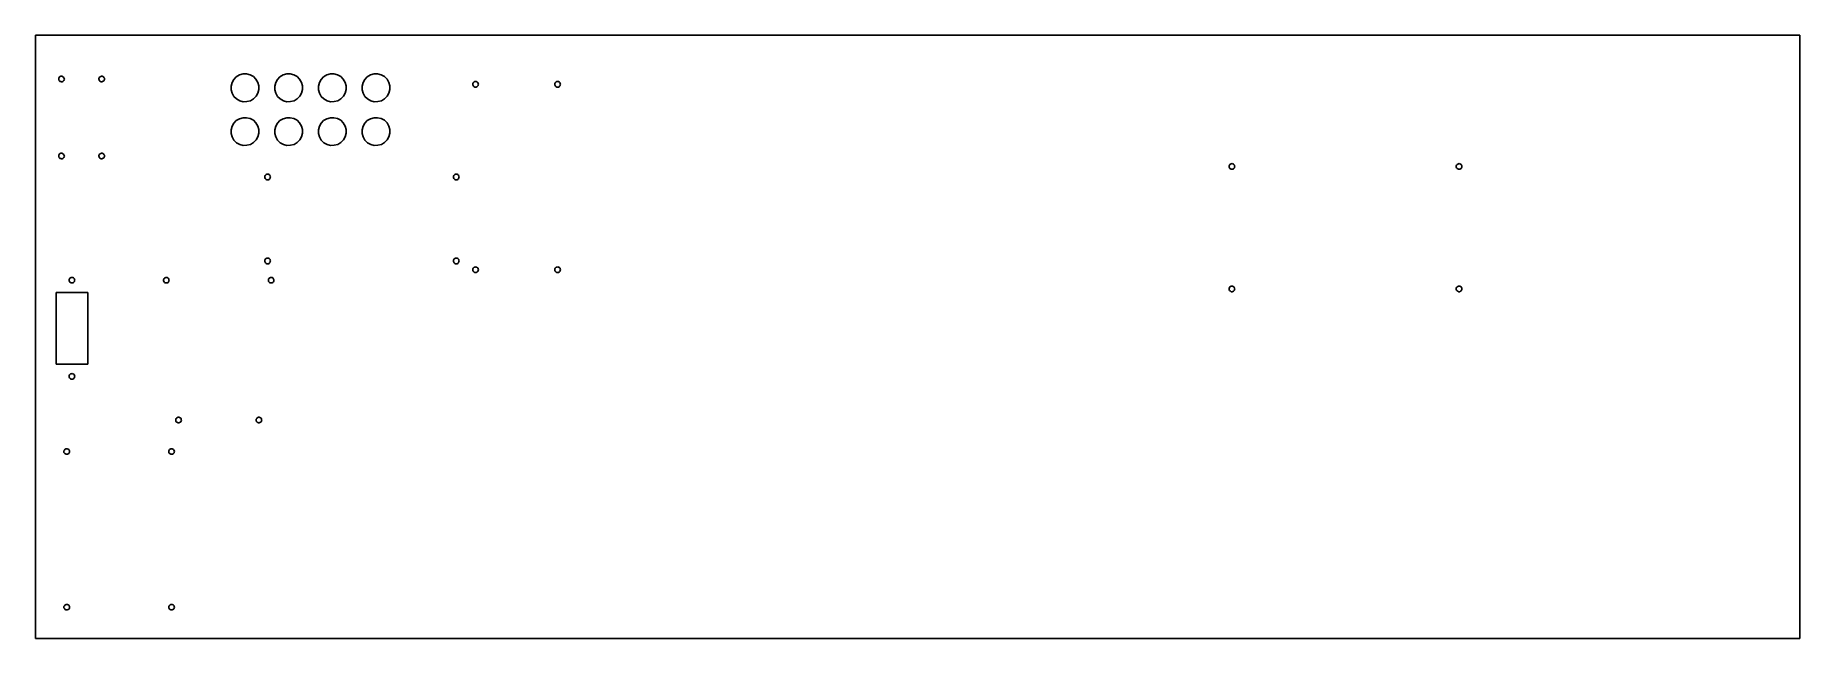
# Model space of a CAD drawing. Extents: x -515 to 495, y -198 to 147.
import ezdxf

# ---------------------------------------------------------------- set-up
doc = ezdxf.new("R2010")
doc.units = 0
doc.layers.get('0').update_dxf_attribs({"linetype": 'CONTINUOUS'})

msp = doc.modelspace()

# ---------------------------------------------------------------- linework, layer by layer
for p, q in [((-515.3, 147.4), (-515.3, -197.6)), ((494.7, 147.4), (-515.3, 147.4)), ((494.7, -197.6), (494.7, 147.4)), ((-501.7, 123.3), (-501.9, 122.9)), ((-501.9, 122.9), (-501.9, 122.5)), ((-501.9, 122.5), (-501.9, 122.1)), ((-501.9, 122.1), (-501.8, 121.7)), ((-501.8, 121.7), (-501.5, 121.3)), ((-501.4, 123.6), (-501.7, 123.3)), ((-501.5, 121.3), (-501.2, 121)), ((-501.1, 123.8), (-501.4, 123.6)), ((-500.7, 124), (-501.1, 123.8)), ((-500.2, 124), (-500.7, 124)), ((-499.8, 123.9), (-500.2, 124)), ((-499.5, 123.7), (-499.8, 123.9)), ((-499.1, 123.5), (-499.5, 123.7)), ((-499.3, 121.2), (-499, 121.5)), ((-498.9, 123.1), (-499.1, 123.5)), ((-499, 121.5), (-498.8, 121.9)), ((-498.8, 122.7), (-498.9, 123.1)), ((-498.7, 122.3), (-498.8, 122.7)), ((-498.8, 121.9), (-498.7, 122.3)), ((-478.8, 123.1), (-478.9, 122.7)), ((-478.9, 122.7), (-478.9, 122.3)), ((-478.9, 122.3), (-478.8, 121.9)), ((-478.5, 123.4), (-478.8, 123.1)), ((-478.8, 121.9), (-478.7, 121.5)), ((-478.7, 121.5), (-478.4, 121.2)), ((-478.2, 123.7), (-478.5, 123.4)), ((-477.9, 123.9), (-478.2, 123.7)), ((-477.4, 124), (-477.9, 123.9)), ((-477, 124), (-477.4, 124)), ((-476.6, 123.8), (-477, 124)), ((-476.3, 123.6), (-476.6, 123.8)), ((-476.4, 121.1), (-476.1, 121.3)), ((-476, 123.3), (-476.3, 123.6)), ((-476.1, 121.3), (-475.9, 121.7)), ((-475.8, 122.9), (-476, 123.3)), ((-475.9, 121.7), (-475.8, 122.1)), ((-475.7, 122.5), (-475.8, 122.9)), ((-475.8, 122.1), (-475.7, 122.5)), ((-401.7, 122.2), (-402.7, 120.4)), ((-400.3, 123.7), (-401.7, 122.2)), ((-398.5, 124.7), (-400.3, 123.7)), ((-396.4, 125.3), (-398.5, 124.7)), ((-394.4, 125.3), (-396.4, 125.3)), ((-392.3, 124.8), (-394.4, 125.3)), ((-390.5, 123.8), (-392.3, 124.8)), ((-389, 122.3), (-390.5, 123.8)), ((-388, 120.5), (-389, 122.3)), ((-376.7, 122.2), (-377.7, 120.4)), ((-375.3, 123.7), (-376.7, 122.2)), ((-373.5, 124.7), (-375.3, 123.7)), ((-371.4, 125.3), (-373.5, 124.7)), ((-369.4, 125.3), (-371.4, 125.3)), ((-367.3, 124.8), (-369.4, 125.3)), ((-365.5, 123.8), (-367.3, 124.8)), ((-364, 122.3), (-365.5, 123.8)), ((-363, 120.5), (-364, 122.3)), ((-351.7, 122.2), (-352.7, 120.4)), ((-350.3, 123.7), (-351.7, 122.2)), ((-348.5, 124.7), (-350.3, 123.7)), ((-346.4, 125.3), (-348.5, 124.7)), ((-344.4, 125.3), (-346.4, 125.3)), ((-342.3, 124.8), (-344.4, 125.3)), ((-340.5, 123.8), (-342.3, 124.8)), ((-339, 122.3), (-340.5, 123.8)), ((-338, 120.5), (-339, 122.3)), ((-326.7, 122.2), (-327.7, 120.4)), ((-325.3, 123.7), (-326.7, 122.2)), ((-323.5, 124.7), (-325.3, 123.7)), ((-321.4, 125.3), (-323.5, 124.7)), ((-319.4, 125.3), (-321.4, 125.3)), ((-317.3, 124.8), (-319.4, 125.3)), ((-315.5, 123.8), (-317.3, 124.8)), ((-314, 122.3), (-315.5, 123.8)), ((-313, 120.5), (-314, 122.3)), ((-501.2, 121), (-500.8, 120.9)), ((-500.8, 120.9), (-500.4, 120.8)), ((-500.4, 120.8), (-500, 120.8)), ((-500, 120.8), (-499.6, 121)), ((-499.6, 121), (-499.3, 121.2)), ((-478.4, 121.2), (-478, 120.9)), ((-478, 120.9), (-477.6, 120.8)), ((-477.6, 120.8), (-477.2, 120.8)), ((-477.2, 120.8), (-476.8, 120.9)), ((-476.8, 120.9), (-476.4, 121.1)), ((-402.7, 120.4), (-403.3, 118.4)), ((-403.3, 118.4), (-403.3, 116.3)), ((-403.3, 116.3), (-402.7, 114.3)), ((-402.7, 114.3), (-401.6, 112.5)), ((-401.6, 112.5), (-400.1, 111)), ((-390.4, 111.1), (-388.9, 112.6)), ((-388.9, 112.6), (-387.9, 114.4)), ((-387.4, 118.5), (-388, 120.5)), ((-387.9, 114.4), (-387.4, 116.4)), ((-387.4, 116.4), (-387.4, 118.5)), ((-377.7, 120.4), (-378.3, 118.4)), ((-378.3, 118.4), (-378.3, 116.3)), ((-378.3, 116.3), (-377.7, 114.3)), ((-377.7, 114.3), (-376.6, 112.5)), ((-376.6, 112.5), (-375.1, 111)), ((-365.4, 111.1), (-363.9, 112.6)), ((-363.9, 112.6), (-362.9, 114.4)), ((-362.4, 118.5), (-363, 120.5)), ((-362.9, 114.4), (-362.4, 116.4)), ((-362.4, 116.4), (-362.4, 118.5)), ((-352.7, 120.4), (-353.3, 118.4)), ((-353.3, 118.4), (-353.3, 116.3)), ((-353.3, 116.3), (-352.7, 114.3)), ((-352.7, 114.3), (-351.6, 112.5)), ((-351.6, 112.5), (-350.1, 111)), ((-340.4, 111.1), (-338.9, 112.6)), ((-338.9, 112.6), (-337.9, 114.4)), ((-337.4, 118.5), (-338, 120.5)), ((-337.9, 114.4), (-337.4, 116.4)), ((-337.4, 116.4), (-337.4, 118.5)), ((-327.7, 120.4), (-328.3, 118.4)), ((-328.3, 118.4), (-328.3, 116.3)), ((-328.3, 116.3), (-327.7, 114.3)), ((-327.7, 114.3), (-326.6, 112.5)), ((-326.6, 112.5), (-325.1, 111)), ((-315.4, 111.1), (-313.9, 112.6)), ((-313.9, 112.6), (-312.9, 114.4)), ((-312.4, 118.5), (-313, 120.5)), ((-312.9, 114.4), (-312.4, 116.4)), ((-312.4, 116.4), (-312.4, 118.5)), ((-264.7, 120.2), (-264.9, 119.8)), ((-264.9, 119.8), (-264.9, 119.4)), ((-264.9, 119.4), (-264.9, 119)), ((-264.9, 119), (-264.7, 118.6)), ((-264.5, 120.5), (-264.7, 120.2)), ((-264.7, 118.6), (-264.5, 118.3)), ((-264.1, 120.8), (-264.5, 120.5)), ((-264.5, 118.3), (-264.1, 118)), ((-263.7, 120.9), (-264.1, 120.8)), ((-264.1, 118), (-263.7, 117.8)), ((-263.3, 121), (-263.7, 120.9)), ((-263.7, 117.8), (-263.3, 117.8)), ((-262.9, 120.9), (-263.3, 121)), ((-263.3, 117.8), (-262.9, 117.8)), ((-262.5, 120.8), (-262.9, 120.9)), ((-262.9, 117.8), (-262.5, 118)), ((-262.2, 120.5), (-262.5, 120.8)), ((-262.5, 118), (-262.2, 118.3)), ((-261.9, 120.2), (-262.2, 120.5)), ((-262.2, 118.3), (-261.9, 118.6)), ((-261.8, 119.8), (-261.9, 120.2)), ((-261.9, 118.6), (-261.8, 119)), ((-261.7, 119.4), (-261.8, 119.8)), ((-261.8, 119), (-261.7, 119.4)), ((-217.7, 120.2), (-217.9, 119.8)), ((-217.9, 119.8), (-217.9, 119.4)), ((-217.9, 119.4), (-217.9, 119)), ((-217.9, 119), (-217.7, 118.6)), ((-217.5, 120.5), (-217.7, 120.2)), ((-217.7, 118.6), (-217.5, 118.3)), ((-217.1, 120.8), (-217.5, 120.5)), ((-217.5, 118.3), (-217.1, 118)), ((-216.7, 120.9), (-217.1, 120.8)), ((-217.1, 118), (-216.7, 117.8)), ((-216.3, 121), (-216.7, 120.9)), ((-216.7, 117.8), (-216.3, 117.8)), ((-215.9, 120.9), (-216.3, 121)), ((-216.3, 117.8), (-215.9, 117.8)), ((-215.5, 120.8), (-215.9, 120.9)), ((-215.9, 117.8), (-215.5, 118)), ((-215.2, 120.5), (-215.5, 120.8)), ((-215.5, 118), (-215.2, 118.3)), ((-214.9, 120.2), (-215.2, 120.5)), ((-215.2, 118.3), (-214.9, 118.6)), ((-214.8, 119.8), (-214.9, 120.2)), ((-214.9, 118.6), (-214.8, 119)), ((-214.7, 119.4), (-214.8, 119.8)), ((-214.8, 119), (-214.7, 119.4)), ((-400.1, 111), (-398.3, 110)), ((-398.3, 110), (-396.3, 109.4)), ((-396.3, 109.4), (-394.2, 109.5)), ((-394.2, 109.5), (-392.2, 110)), ((-392.2, 110), (-390.4, 111.1)), ((-375.1, 111), (-373.3, 110)), ((-373.3, 110), (-371.3, 109.4)), ((-371.3, 109.4), (-369.2, 109.5)), ((-369.2, 109.5), (-367.2, 110)), ((-367.2, 110), (-365.4, 111.1)), ((-350.1, 111), (-348.3, 110)), ((-348.3, 110), (-346.3, 109.4)), ((-346.3, 109.4), (-344.2, 109.5)), ((-344.2, 109.5), (-342.2, 110)), ((-342.2, 110), (-340.4, 111.1)), ((-325.1, 111), (-323.3, 110)), ((-323.3, 110), (-321.3, 109.4)), ((-321.3, 109.4), (-319.2, 109.5)), ((-319.2, 109.5), (-317.2, 110)), ((-317.2, 110), (-315.4, 111.1)), ((-402.7, 95.4), (-403.3, 93.4)), ((-403.3, 93.4), (-403.3, 91.3)), ((-403.3, 91.3), (-402.7, 89.3)), ((-401.7, 97.2), (-402.7, 95.4)), ((-400.3, 98.7), (-401.7, 97.2)), ((-398.5, 99.7), (-400.3, 98.7)), ((-396.4, 100.3), (-398.5, 99.7)), ((-394.4, 100.3), (-396.4, 100.3)), ((-392.3, 99.8), (-394.4, 100.3)), ((-390.5, 98.8), (-392.3, 99.8)), ((-389, 97.3), (-390.5, 98.8)), ((-388, 95.5), (-389, 97.3)), ((-387.4, 93.5), (-388, 95.5)), ((-387.9, 89.4), (-387.4, 91.4)), ((-387.4, 91.4), (-387.4, 93.5)), ((-377.7, 95.4), (-378.3, 93.4)), ((-378.3, 93.4), (-378.3, 91.3)), ((-378.3, 91.3), (-377.7, 89.3)), ((-376.7, 97.2), (-377.7, 95.4)), ((-375.3, 98.7), (-376.7, 97.2)), ((-373.5, 99.7), (-375.3, 98.7)), ((-371.4, 100.3), (-373.5, 99.7)), ((-369.4, 100.3), (-371.4, 100.3)), ((-367.3, 99.8), (-369.4, 100.3)), ((-365.5, 98.8), (-367.3, 99.8)), ((-364, 97.3), (-365.5, 98.8)), ((-363, 95.5), (-364, 97.3)), ((-362.4, 93.5), (-363, 95.5)), ((-362.9, 89.4), (-362.4, 91.4)), ((-362.4, 91.4), (-362.4, 93.5)), ((-352.7, 95.4), (-353.3, 93.4)), ((-353.3, 93.4), (-353.3, 91.3)), ((-353.3, 91.3), (-352.7, 89.3)), ((-351.7, 97.2), (-352.7, 95.4)), ((-350.3, 98.7), (-351.7, 97.2)), ((-348.5, 99.7), (-350.3, 98.7)), ((-346.4, 100.3), (-348.5, 99.7)), ((-344.4, 100.3), (-346.4, 100.3)), ((-342.3, 99.8), (-344.4, 100.3)), ((-340.5, 98.8), (-342.3, 99.8)), ((-339, 97.3), (-340.5, 98.8)), ((-338, 95.5), (-339, 97.3)), ((-337.4, 93.5), (-338, 95.5)), ((-337.9, 89.4), (-337.4, 91.4)), ((-337.4, 91.4), (-337.4, 93.5)), ((-327.7, 95.4), (-328.3, 93.4)), ((-328.3, 93.4), (-328.3, 91.3)), ((-328.3, 91.3), (-327.7, 89.3)), ((-326.7, 97.2), (-327.7, 95.4)), ((-325.3, 98.7), (-326.7, 97.2)), ((-323.5, 99.7), (-325.3, 98.7)), ((-321.4, 100.3), (-323.5, 99.7)), ((-319.4, 100.3), (-321.4, 100.3)), ((-317.3, 99.8), (-319.4, 100.3)), ((-315.5, 98.8), (-317.3, 99.8)), ((-314, 97.3), (-315.5, 98.8)), ((-313, 95.5), (-314, 97.3)), ((-312.4, 93.5), (-313, 95.5)), ((-312.9, 89.4), (-312.4, 91.4)), ((-312.4, 91.4), (-312.4, 93.5)), ((-402.7, 89.3), (-401.6, 87.5)), ((-401.6, 87.5), (-400.1, 86)), ((-400.1, 86), (-398.3, 85)), ((-398.3, 85), (-396.3, 84.4)), ((-396.3, 84.4), (-394.2, 84.5)), ((-394.2, 84.5), (-392.2, 85)), ((-392.2, 85), (-390.4, 86.1)), ((-390.4, 86.1), (-388.9, 87.6)), ((-388.9, 87.6), (-387.9, 89.4)), ((-377.7, 89.3), (-376.6, 87.5)), ((-376.6, 87.5), (-375.1, 86)), ((-375.1, 86), (-373.3, 85)), ((-373.3, 85), (-371.3, 84.4)), ((-371.3, 84.4), (-369.2, 84.5)), ((-369.2, 84.5), (-367.2, 85)), ((-367.2, 85), (-365.4, 86.1)), ((-365.4, 86.1), (-363.9, 87.6)), ((-363.9, 87.6), (-362.9, 89.4)), ((-352.7, 89.3), (-351.6, 87.5)), ((-351.6, 87.5), (-350.1, 86)), ((-350.1, 86), (-348.3, 85)), ((-348.3, 85), (-346.3, 84.4)), ((-346.3, 84.4), (-344.2, 84.5)), ((-344.2, 84.5), (-342.2, 85)), ((-342.2, 85), (-340.4, 86.1)), ((-340.4, 86.1), (-338.9, 87.6)), ((-338.9, 87.6), (-337.9, 89.4)), ((-327.7, 89.3), (-326.6, 87.5)), ((-326.6, 87.5), (-325.1, 86)), ((-325.1, 86), (-323.3, 85)), ((-323.3, 85), (-321.3, 84.4)), ((-321.3, 84.4), (-319.2, 84.5)), ((-319.2, 84.5), (-317.2, 85)), ((-317.2, 85), (-315.4, 86.1)), ((-315.4, 86.1), (-313.9, 87.6)), ((-313.9, 87.6), (-312.9, 89.4)), ((-501.7, 79.3), (-501.9, 78.9)), ((-501.9, 78.9), (-501.9, 78.5)), ((-501.9, 78.5), (-501.9, 78.1)), ((-501.9, 78.1), (-501.8, 77.7)), ((-501.8, 77.7), (-501.5, 77.3)), ((-501.4, 79.6), (-501.7, 79.3)), ((-501.5, 77.3), (-501.2, 77)), ((-501.1, 79.8), (-501.4, 79.6)), ((-501.2, 77), (-500.8, 76.9)), ((-500.7, 80), (-501.1, 79.8)), ((-500.8, 76.9), (-500.4, 76.8)), ((-500.2, 80), (-500.7, 80)), ((-500.4, 76.8), (-500, 76.8)), ((-499.8, 79.9), (-500.2, 80)), ((-500, 76.8), (-499.6, 77)), ((-499.5, 79.7), (-499.8, 79.9)), ((-499.6, 77), (-499.3, 77.2)), ((-499.1, 79.5), (-499.5, 79.7)), ((-499.3, 77.2), (-499, 77.5)), ((-498.9, 79.1), (-499.1, 79.5)), ((-499, 77.5), (-498.8, 77.9)), ((-498.8, 78.7), (-498.9, 79.1)), ((-498.7, 78.3), (-498.8, 78.7)), ((-498.8, 77.9), (-498.7, 78.3)), ((-478.8, 79.1), (-478.9, 78.7)), ((-478.9, 78.7), (-478.9, 78.3)), ((-478.9, 78.3), (-478.8, 77.9)), ((-478.5, 79.4), (-478.8, 79.1)), ((-478.8, 77.9), (-478.7, 77.5)), ((-478.7, 77.5), (-478.4, 77.2)), ((-478.2, 79.7), (-478.5, 79.4)), ((-478.4, 77.2), (-478, 76.9)), ((-477.9, 79.9), (-478.2, 79.7)), ((-478, 76.9), (-477.6, 76.8)), ((-477.4, 80), (-477.9, 79.9)), ((-477.6, 76.8), (-477.2, 76.8)), ((-477, 80), (-477.4, 80)), ((-477.2, 76.8), (-476.8, 76.9)), ((-476.6, 79.8), (-477, 80)), ((-476.8, 76.9), (-476.4, 77.1)), ((-476.3, 79.6), (-476.6, 79.8)), ((-476.4, 77.1), (-476.1, 77.3)), ((-476, 79.3), (-476.3, 79.6)), ((-476.1, 77.3), (-475.9, 77.7)), ((-475.8, 78.9), (-476, 79.3)), ((-475.9, 77.7), (-475.8, 78.1)), ((-475.7, 78.5), (-475.8, 78.9)), ((-475.8, 78.1), (-475.7, 78.5)), ((168.3, 73.2), (168.1, 72.8)), ((168.1, 72.8), (168.1, 72.4)), ((168.1, 72.4), (168.1, 72)), ((168.1, 72), (168.3, 71.6)), ((168.5, 73.5), (168.3, 73.2)), ((168.3, 71.6), (168.5, 71.3)), ((168.9, 73.8), (168.5, 73.5)), ((168.5, 71.3), (168.9, 71)), ((169.3, 73.9), (168.9, 73.8)), ((168.9, 71), (169.3, 70.8)), ((169.7, 74), (169.3, 73.9)), ((169.3, 70.8), (169.7, 70.8)), ((170.1, 73.9), (169.7, 74)), ((169.7, 70.8), (170.1, 70.8)), ((170.5, 73.8), (170.1, 73.9)), ((170.1, 70.8), (170.5, 71)), ((170.8, 73.5), (170.5, 73.8)), ((170.5, 71), (170.8, 71.3)), ((171.1, 73.2), (170.8, 73.5)), ((170.8, 71.3), (171.1, 71.6)), ((171.2, 72.8), (171.1, 73.2)), ((171.1, 71.6), (171.2, 72)), ((171.3, 72.4), (171.2, 72.8)), ((171.2, 72), (171.3, 72.4)), ((298.3, 73.2), (298.1, 72.8)), ((298.1, 72.8), (298.1, 72.4)), ((298.1, 72.4), (298.1, 72)), ((298.1, 72), (298.3, 71.6)), ((298.5, 73.5), (298.3, 73.2)), ((298.3, 71.6), (298.5, 71.3)), ((298.9, 73.8), (298.5, 73.5)), ((298.5, 71.3), (298.9, 71)), ((299.3, 73.9), (298.9, 73.8)), ((298.9, 71), (299.3, 70.8)), ((299.7, 74), (299.3, 73.9)), ((299.3, 70.8), (299.7, 70.8)), ((300.1, 73.9), (299.7, 74)), ((299.7, 70.8), (300.1, 70.8)), ((300.5, 73.8), (300.1, 73.9)), ((300.1, 70.8), (300.5, 71)), ((300.8, 73.5), (300.5, 73.8)), ((300.5, 71), (300.8, 71.3)), ((301.1, 73.2), (300.8, 73.5)), ((300.8, 71.3), (301.1, 71.6)), ((301.2, 72.8), (301.1, 73.2)), ((301.1, 71.6), (301.2, 72)), ((301.3, 72.4), (301.2, 72.8)), ((301.2, 72), (301.3, 72.4)), ((-383.7, 67.2), (-383.9, 66.8)), ((-383.9, 66.8), (-383.9, 66.4)), ((-383.9, 66.4), (-383.9, 66)), ((-383.9, 66), (-383.7, 65.6)), ((-383.5, 67.5), (-383.7, 67.2)), ((-383.7, 65.6), (-383.5, 65.3)), ((-383.1, 67.8), (-383.5, 67.5)), ((-383.5, 65.3), (-383.1, 65)), ((-382.7, 67.9), (-383.1, 67.8)), ((-383.1, 65), (-382.7, 64.8)), ((-382.3, 68), (-382.7, 67.9)), ((-382.7, 64.8), (-382.3, 64.8)), ((-381.9, 67.9), (-382.3, 68)), ((-382.3, 64.8), (-381.9, 64.8)), ((-381.5, 67.8), (-381.9, 67.9)), ((-381.9, 64.8), (-381.5, 65)), ((-381.2, 67.5), (-381.5, 67.8)), ((-381.5, 65), (-381.2, 65.3)), ((-380.9, 67.2), (-381.2, 67.5)), ((-381.2, 65.3), (-380.9, 65.6)), ((-380.8, 66.8), (-380.9, 67.2)), ((-380.9, 65.6), (-380.8, 66)), ((-380.7, 66.4), (-380.8, 66.8)), ((-380.8, 66), (-380.7, 66.4)), ((-275.7, 67.2), (-275.9, 66.8)), ((-275.9, 66.8), (-275.9, 66.4)), ((-275.9, 66.4), (-275.9, 66)), ((-275.9, 66), (-275.7, 65.6)), ((-275.5, 67.5), (-275.7, 67.2)), ((-275.7, 65.6), (-275.5, 65.3)), ((-275.1, 67.8), (-275.5, 67.5)), ((-275.5, 65.3), (-275.1, 65)), ((-274.7, 67.9), (-275.1, 67.8)), ((-275.1, 65), (-274.7, 64.8)), ((-274.3, 68), (-274.7, 67.9)), ((-274.7, 64.8), (-274.3, 64.8)), ((-273.9, 67.9), (-274.3, 68)), ((-274.3, 64.8), (-273.9, 64.8)), ((-273.5, 67.8), (-273.9, 67.9)), ((-273.9, 64.8), (-273.5, 65)), ((-273.2, 67.5), (-273.5, 67.8)), ((-273.5, 65), (-273.2, 65.3)), ((-272.9, 67.2), (-273.2, 67.5)), ((-273.2, 65.3), (-272.9, 65.6)), ((-272.8, 66.8), (-272.9, 67.2)), ((-272.9, 65.6), (-272.8, 66)), ((-272.7, 66.4), (-272.8, 66.8)), ((-272.8, 66), (-272.7, 66.4)), ((-383.7, 19.2), (-383.9, 18.8)), ((-383.9, 18.8), (-383.9, 18.4)), ((-383.9, 18.4), (-383.9, 18)), ((-383.9, 18), (-383.7, 17.6)), ((-383.5, 19.5), (-383.7, 19.2)), ((-383.7, 17.6), (-383.5, 17.3)), ((-383.1, 19.8), (-383.5, 19.5)), ((-383.5, 17.3), (-383.1, 17)), ((-382.7, 19.9), (-383.1, 19.8)), ((-383.1, 17), (-382.7, 16.8)), ((-382.3, 20), (-382.7, 19.9)), ((-382.7, 16.8), (-382.3, 16.8)), ((-381.9, 19.9), (-382.3, 20)), ((-382.3, 16.8), (-381.9, 16.8)), ((-381.5, 19.8), (-381.9, 19.9)), ((-381.9, 16.8), (-381.5, 17)), ((-381.2, 19.5), (-381.5, 19.8)), ((-381.5, 17), (-381.2, 17.3)), ((-380.9, 19.2), (-381.2, 19.5)), ((-381.2, 17.3), (-380.9, 17.6)), ((-380.8, 18.8), (-380.9, 19.2)), ((-380.9, 17.6), (-380.8, 18)), ((-380.7, 18.4), (-380.8, 18.8)), ((-380.8, 18), (-380.7, 18.4)), ((-275.7, 19.2), (-275.9, 18.8)), ((-275.9, 18.8), (-275.9, 18.4)), ((-275.9, 18.4), (-275.9, 18)), ((-275.9, 18), (-275.7, 17.6)), ((-275.5, 19.5), (-275.7, 19.2)), ((-275.7, 17.6), (-275.5, 17.3)), ((-275.1, 19.8), (-275.5, 19.5)), ((-275.5, 17.3), (-275.1, 17)), ((-274.7, 19.9), (-275.1, 19.8)), ((-275.1, 17), (-274.7, 16.8)), ((-274.3, 20), (-274.7, 19.9)), ((-274.7, 16.8), (-274.3, 16.8)), ((-273.9, 19.9), (-274.3, 20)), ((-274.3, 16.8), (-273.9, 16.8)), ((-273.5, 19.8), (-273.9, 19.9)), ((-273.9, 16.8), (-273.5, 17)), ((-273.2, 19.5), (-273.5, 19.8)), ((-273.5, 17), (-273.2, 17.3)), ((-272.9, 19.2), (-273.2, 19.5)), ((-273.2, 17.3), (-272.9, 17.6)), ((-272.8, 18.8), (-272.9, 19.2)), ((-272.9, 17.6), (-272.8, 18)), ((-272.7, 18.4), (-272.8, 18.8)), ((-272.8, 18), (-272.7, 18.4)), ((-264.7, 14.2), (-264.9, 13.8)), ((-264.9, 13.8), (-264.9, 13.4)), ((-264.9, 13.4), (-264.9, 13)), ((-264.9, 13), (-264.7, 12.6)), ((-264.5, 14.5), (-264.7, 14.2)), ((-264.7, 12.6), (-264.5, 12.3)), ((-264.1, 14.8), (-264.5, 14.5)), ((-264.5, 12.3), (-264.1, 12)), ((-263.7, 14.9), (-264.1, 14.8)), ((-264.1, 12), (-263.7, 11.8)), ((-263.3, 15), (-263.7, 14.9)), ((-263.7, 11.8), (-263.3, 11.8)), ((-262.9, 14.9), (-263.3, 15)), ((-263.3, 11.8), (-262.9, 11.8)), ((-262.5, 14.8), (-262.9, 14.9)), ((-262.9, 11.8), (-262.5, 12)), ((-262.2, 14.5), (-262.5, 14.8)), ((-262.5, 12), (-262.2, 12.3)), ((-261.9, 14.2), (-262.2, 14.5)), ((-262.2, 12.3), (-261.9, 12.6)), ((-261.8, 13.8), (-261.9, 14.2)), ((-261.9, 12.6), (-261.8, 13)), ((-261.7, 13.4), (-261.8, 13.8)), ((-261.8, 13), (-261.7, 13.4)), ((-217.7, 14.2), (-217.9, 13.8)), ((-217.9, 13.8), (-217.9, 13.4)), ((-217.9, 13.4), (-217.9, 13)), ((-217.9, 13), (-217.7, 12.6)), ((-217.5, 14.5), (-217.7, 14.2)), ((-217.7, 12.6), (-217.5, 12.3)), ((-217.1, 14.8), (-217.5, 14.5)), ((-217.5, 12.3), (-217.1, 12)), ((-216.7, 14.9), (-217.1, 14.8)), ((-217.1, 12), (-216.7, 11.8)), ((-216.3, 15), (-216.7, 14.9)), ((-216.7, 11.8), (-216.3, 11.8)), ((-215.9, 14.9), (-216.3, 15)), ((-216.3, 11.8), (-215.9, 11.8)), ((-215.5, 14.8), (-215.9, 14.9)), ((-215.9, 11.8), (-215.5, 12)), ((-215.2, 14.5), (-215.5, 14.8)), ((-215.5, 12), (-215.2, 12.3)), ((-214.9, 14.2), (-215.2, 14.5)), ((-215.2, 12.3), (-214.9, 12.6)), ((-214.8, 13.8), (-214.9, 14.2)), ((-214.9, 12.6), (-214.8, 13)), ((-214.7, 13.4), (-214.8, 13.8)), ((-214.8, 13), (-214.7, 13.4)), ((-485.3, 0.4), (-503.3, 0.4)), ((-503.3, 0.4), (-503.3, -40.6)), ((-495.7, 8.2), (-495.9, 7.8)), ((-495.9, 7.8), (-495.9, 7.4)), ((-495.9, 7.4), (-495.9, 7)), ((-495.9, 7), (-495.7, 6.6)), ((-495.5, 8.5), (-495.7, 8.2)), ((-495.7, 6.6), (-495.5, 6.3)), ((-495.1, 8.8), (-495.5, 8.5)), ((-495.5, 6.3), (-495.1, 6)), ((-494.7, 8.9), (-495.1, 8.8)), ((-495.1, 6), (-494.7, 5.8)), ((-494.3, 9), (-494.7, 8.9)), ((-494.7, 5.8), (-494.3, 5.8)), ((-493.9, 8.9), (-494.3, 9)), ((-494.3, 5.8), (-493.9, 5.8)), ((-493.5, 8.8), (-493.9, 8.9)), ((-493.9, 5.8), (-493.5, 6)), ((-493.2, 8.5), (-493.5, 8.8)), ((-493.5, 6), (-493.2, 6.3)), ((-492.9, 8.2), (-493.2, 8.5)), ((-493.2, 6.3), (-492.9, 6.6)), ((-492.8, 7.8), (-492.9, 8.2)), ((-492.9, 6.6), (-492.8, 7)), ((-492.7, 7.4), (-492.8, 7.8)), ((-492.8, 7), (-492.7, 7.4)), ((-485.3, -40.6), (-485.3, 0.4)), ((-441.8, 7.9), (-441.9, 7.5)), ((-441.9, 7.5), (-441.9, 7.1)), ((-441.9, 7.1), (-441.8, 6.7)), ((-441.6, 8.3), (-441.8, 7.9)), ((-441.8, 6.7), (-441.6, 6.4)), ((-441.3, 8.6), (-441.6, 8.3)), ((-441.6, 6.4), (-441.3, 6.1)), ((-441, 8.8), (-441.3, 8.6)), ((-441.3, 6.1), (-440.9, 5.9)), ((-440.6, 9), (-441, 8.8)), ((-440.9, 5.9), (-440.5, 5.8)), ((-440.2, 9), (-440.6, 9)), ((-440.5, 5.8), (-440.1, 5.8)), ((-439.8, 8.9), (-440.2, 9)), ((-440.1, 5.8), (-439.7, 5.9)), ((-439.4, 8.7), (-439.8, 8.9)), ((-439.7, 5.9), (-439.3, 6.1)), ((-439.1, 8.4), (-439.4, 8.7)), ((-439.3, 6.1), (-439, 6.5)), ((-438.9, 8), (-439.1, 8.4)), ((-439, 6.5), (-438.8, 6.8)), ((-438.8, 7.6), (-438.9, 8)), ((-438.7, 7.2), (-438.8, 7.6)), ((-438.8, 6.8), (-438.7, 7.2)), ((-381.8, 7.9), (-381.9, 7.5)), ((-381.9, 7.5), (-381.9, 7.1)), ((-381.9, 7.1), (-381.8, 6.7)), ((-381.6, 8.3), (-381.8, 7.9)), ((-381.8, 6.7), (-381.6, 6.4)), ((-381.3, 8.6), (-381.6, 8.3)), ((-381.6, 6.4), (-381.3, 6.1)), ((-381, 8.8), (-381.3, 8.6)), ((-381.3, 6.1), (-380.9, 5.9)), ((-380.6, 9), (-381, 8.8)), ((-380.9, 5.9), (-380.5, 5.8)), ((-380.2, 9), (-380.6, 9)), ((-380.5, 5.8), (-380.1, 5.8)), ((-379.8, 8.9), (-380.2, 9)), ((-380.1, 5.8), (-379.7, 5.9)), ((-379.4, 8.7), (-379.8, 8.9)), ((-379.7, 5.9), (-379.3, 6.1)), ((-379.1, 8.4), (-379.4, 8.7)), ((-379.3, 6.1), (-379, 6.5)), ((-378.9, 8), (-379.1, 8.4)), ((-379, 6.5), (-378.8, 6.8)), ((-378.8, 7.6), (-378.9, 8)), ((-378.7, 7.2), (-378.8, 7.6)), ((-378.8, 6.8), (-378.7, 7.2)), ((168.3, 3.1), (168.1, 2.7)), ((168.1, 2.7), (168.1, 2.3)), ((168.1, 2.3), (168.1, 1.9)), ((168.1, 1.9), (168.3, 1.5)), ((168.5, 3.5), (168.3, 3.1)), ((168.3, 1.5), (168.6, 1.2)), ((168.8, 3.7), (168.5, 3.5)), ((168.6, 1.2), (168.9, 1)), ((169.2, 3.9), (168.8, 3.7)), ((168.9, 1), (169.3, 0.8)), ((169.6, 4), (169.2, 3.9)), ((169.3, 0.8), (169.7, 0.8)), ((170, 3.9), (169.6, 4)), ((169.7, 0.8), (170.1, 0.9)), ((170.4, 3.8), (170, 3.9)), ((170.1, 0.9), (170.5, 1)), ((170.8, 3.6), (170.4, 3.8)), ((170.5, 1), (170.8, 1.3)), ((171, 3.2), (170.8, 3.6)), ((170.8, 1.3), (171.1, 1.6)), ((171.2, 2.9), (171, 3.2)), ((171.1, 1.6), (171.2, 2)), ((171.3, 2.4), (171.2, 2.9)), ((171.2, 2), (171.3, 2.4)), ((298.3, 3.2), (298.1, 2.8)), ((298.1, 2.8), (298.1, 2.4)), ((298.1, 2.4), (298.1, 2)), ((298.1, 2), (298.3, 1.6)), ((298.5, 3.5), (298.3, 3.2)), ((298.3, 1.6), (298.5, 1.3)), ((298.9, 3.8), (298.5, 3.5)), ((298.5, 1.3), (298.9, 1)), ((299.3, 3.9), (298.9, 3.8)), ((298.9, 1), (299.3, 0.8)), ((299.7, 4), (299.3, 3.9)), ((299.3, 0.8), (299.7, 0.8)), ((300.1, 3.9), (299.7, 4)), ((299.7, 0.8), (300.1, 0.8)), ((300.5, 3.8), (300.1, 3.9)), ((300.1, 0.8), (300.5, 1)), ((300.8, 3.5), (300.5, 3.8)), ((300.5, 1), (300.8, 1.3)), ((301.1, 3.2), (300.8, 3.5)), ((300.8, 1.3), (301.1, 1.6)), ((301.2, 2.8), (301.1, 3.2)), ((301.1, 1.6), (301.2, 2)), ((301.3, 2.4), (301.2, 2.8)), ((301.2, 2), (301.3, 2.4)), ((-503.3, -40.6), (-485.3, -40.6)), ((-495.7, -46.8), (-495.9, -47.2)), ((-495.9, -47.2), (-495.9, -47.6)), ((-495.9, -47.6), (-495.9, -48)), ((-495.9, -48), (-495.7, -48.4)), ((-495.5, -46.5), (-495.7, -46.8)), ((-495.7, -48.4), (-495.5, -48.7)), ((-495.1, -46.2), (-495.5, -46.5)), ((-495.5, -48.7), (-495.1, -49)), ((-494.7, -46.1), (-495.1, -46.2)), ((-495.1, -49), (-494.7, -49.2)), ((-494.3, -46), (-494.7, -46.1)), ((-494.7, -49.2), (-494.3, -49.2)), ((-493.9, -46.1), (-494.3, -46)), ((-494.3, -49.2), (-493.9, -49.2)), ((-493.5, -46.2), (-493.9, -46.1)), ((-493.9, -49.2), (-493.5, -49)), ((-493.2, -46.5), (-493.5, -46.2)), ((-493.5, -49), (-493.2, -48.7)), ((-492.9, -46.8), (-493.2, -46.5)), ((-493.2, -48.7), (-492.9, -48.4)), ((-492.8, -47.2), (-492.9, -46.8)), ((-492.9, -48.4), (-492.8, -48)), ((-492.7, -47.6), (-492.8, -47.2)), ((-492.8, -48), (-492.7, -47.6)), ((-434.8, -72.1), (-434.9, -72.5)), ((-434.9, -72.5), (-434.9, -72.9)), ((-434.9, -72.9), (-434.8, -73.3)), ((-434.6, -71.7), (-434.8, -72.1)), ((-434.8, -73.3), (-434.6, -73.6)), ((-434.3, -71.4), (-434.6, -71.7)), ((-434.6, -73.6), (-434.3, -73.9)), ((-434, -71.2), (-434.3, -71.4)), ((-434.3, -73.9), (-433.9, -74.1)), ((-433.6, -71), (-434, -71.2)), ((-433.9, -74.1), (-433.5, -74.2)), ((-433.2, -71), (-433.6, -71)), ((-433.5, -74.2), (-433.1, -74.2)), ((-432.8, -71.1), (-433.2, -71)), ((-433.1, -74.2), (-432.7, -74.1)), ((-432.4, -71.3), (-432.8, -71.1)), ((-432.7, -74.1), (-432.3, -73.9)), ((-432.1, -71.6), (-432.4, -71.3)), ((-432.3, -73.9), (-432, -73.5)), ((-431.9, -72), (-432.1, -71.6)), ((-432, -73.5), (-431.8, -73.2)), ((-431.8, -72.4), (-431.9, -72)), ((-431.7, -72.8), (-431.8, -72.4)), ((-431.8, -73.2), (-431.7, -72.8)), ((-388.8, -72.1), (-388.9, -72.5)), ((-388.9, -72.5), (-388.9, -72.9)), ((-388.9, -72.9), (-388.8, -73.3)), ((-388.6, -71.7), (-388.8, -72.1)), ((-388.8, -73.3), (-388.6, -73.6)), ((-388.3, -71.4), (-388.6, -71.7)), ((-388.6, -73.6), (-388.3, -73.9)), ((-388, -71.2), (-388.3, -71.4)), ((-388.3, -73.9), (-387.9, -74.1)), ((-387.6, -71), (-388, -71.2)), ((-387.9, -74.1), (-387.5, -74.2)), ((-387.2, -71), (-387.6, -71)), ((-387.5, -74.2), (-387.1, -74.2)), ((-386.8, -71.1), (-387.2, -71)), ((-387.1, -74.2), (-386.7, -74.1)), ((-386.4, -71.3), (-386.8, -71.1)), ((-386.7, -74.1), (-386.3, -73.9)), ((-386.1, -71.6), (-386.4, -71.3)), ((-386.3, -73.9), (-386, -73.5)), ((-385.9, -72), (-386.1, -71.6)), ((-386, -73.5), (-385.8, -73.2)), ((-385.8, -72.4), (-385.9, -72)), ((-385.7, -72.8), (-385.8, -72.4)), ((-385.8, -73.2), (-385.7, -72.8)), ((-498.7, -89.9), (-498.9, -90.3)), ((-498.9, -90.3), (-498.9, -90.7)), ((-498.9, -90.7), (-498.9, -91.1)), ((-498.5, -89.5), (-498.7, -89.9)), ((-498.2, -89.3), (-498.5, -89.5)), ((-497.8, -89.1), (-498.2, -89.3)), ((-497.4, -89), (-497.8, -89.1)), ((-497, -89.1), (-497.4, -89)), ((-496.6, -89.2), (-497, -89.1)), ((-496.2, -89.4), (-496.6, -89.2)), ((-496, -89.8), (-496.2, -89.4)), ((-495.8, -90.1), (-496, -89.8)), ((-495.7, -90.5), (-495.8, -90.1)), ((-495.8, -91), (-495.7, -90.5)), ((-438.7, -89.9), (-438.9, -90.3)), ((-438.9, -90.3), (-438.9, -90.7)), ((-438.9, -90.7), (-438.9, -91.1)), ((-438.5, -89.5), (-438.7, -89.9)), ((-438.2, -89.3), (-438.5, -89.5)), ((-437.8, -89.1), (-438.2, -89.3)), ((-437.4, -89), (-437.8, -89.1)), ((-437, -89.1), (-437.4, -89)), ((-436.6, -89.2), (-437, -89.1)), ((-436.2, -89.4), (-436.6, -89.2)), ((-436, -89.8), (-436.2, -89.4)), ((-435.8, -90.1), (-436, -89.8)), ((-435.7, -90.5), (-435.8, -90.1)), ((-435.8, -91), (-435.7, -90.5)), ((-498.9, -91.1), (-498.7, -91.5)), ((-498.7, -91.5), (-498.4, -91.8)), ((-498.4, -91.8), (-498.1, -92)), ((-498.1, -92), (-497.7, -92.2)), ((-497.7, -92.2), (-497.3, -92.2)), ((-497.3, -92.2), (-496.8, -92.1)), ((-496.8, -92.1), (-496.5, -92)), ((-496.5, -92), (-496.2, -91.7)), ((-496.2, -91.7), (-495.9, -91.4)), ((-495.9, -91.4), (-495.8, -91)), ((-438.9, -91.1), (-438.7, -91.5)), ((-438.7, -91.5), (-438.4, -91.8)), ((-438.4, -91.8), (-438.1, -92)), ((-438.1, -92), (-437.7, -92.2)), ((-437.7, -92.2), (-437.3, -92.2)), ((-437.3, -92.2), (-436.8, -92.1)), ((-436.8, -92.1), (-436.5, -92)), ((-436.5, -92), (-436.2, -91.7)), ((-436.2, -91.7), (-435.9, -91.4)), ((-435.9, -91.4), (-435.8, -91)), ((-498.7, -178.8), (-498.9, -179.2)), ((-498.9, -179.2), (-498.9, -179.6)), ((-498.9, -179.6), (-498.9, -180)), ((-498.9, -180), (-498.7, -180.4)), ((-498.4, -178.4), (-498.7, -178.8)), ((-498.7, -180.4), (-498.5, -180.7)), ((-498.5, -180.7), (-498.2, -181)), ((-498.1, -178.2), (-498.4, -178.4)), ((-498.2, -181), (-497.8, -181.1)), ((-497.7, -178.1), (-498.1, -178.2)), ((-497.8, -181.1), (-497.4, -181.2)), ((-497.3, -178), (-497.7, -178.1)), ((-497.4, -181.2), (-497, -181.2)), ((-496.9, -178.1), (-497.3, -178)), ((-497, -181.2), (-496.6, -181)), ((-496.5, -178.3), (-496.9, -178.1)), ((-496.6, -181), (-496.2, -180.8)), ((-496.2, -178.5), (-496.5, -178.3)), ((-495.9, -178.9), (-496.2, -178.5)), ((-496.2, -180.8), (-496, -180.5)), ((-496, -180.5), (-495.8, -180.1)), ((-495.8, -179.3), (-495.9, -178.9)), ((-495.7, -179.7), (-495.8, -179.3)), ((-495.8, -180.1), (-495.7, -179.7)), ((-438.7, -178.8), (-438.9, -179.2)), ((-438.9, -179.2), (-438.9, -179.6)), ((-438.9, -179.6), (-438.9, -180)), ((-438.9, -180), (-438.7, -180.4)), ((-438.4, -178.4), (-438.7, -178.8)), ((-438.7, -180.4), (-438.5, -180.7)), ((-438.5, -180.7), (-438.2, -181)), ((-438.1, -178.2), (-438.4, -178.4)), ((-438.2, -181), (-437.8, -181.1)), ((-437.7, -178.1), (-438.1, -178.2)), ((-437.8, -181.1), (-437.4, -181.2)), ((-437.3, -178), (-437.7, -178.1)), ((-437.4, -181.2), (-437, -181.2)), ((-436.9, -178.1), (-437.3, -178)), ((-437, -181.2), (-436.6, -181)), ((-436.5, -178.3), (-436.9, -178.1)), ((-436.6, -181), (-436.2, -180.8)), ((-436.2, -178.5), (-436.5, -178.3)), ((-435.9, -178.9), (-436.2, -178.5)), ((-436.2, -180.8), (-436, -180.5)), ((-436, -180.5), (-435.8, -180.1)), ((-435.8, -179.3), (-435.9, -178.9)), ((-435.7, -179.7), (-435.8, -179.3)), ((-435.8, -180.1), (-435.7, -179.7)), ((-515.3, -197.6), (494.7, -197.6))]:
    msp.add_line(p, q)

doc.saveas('drawing.dxf')
